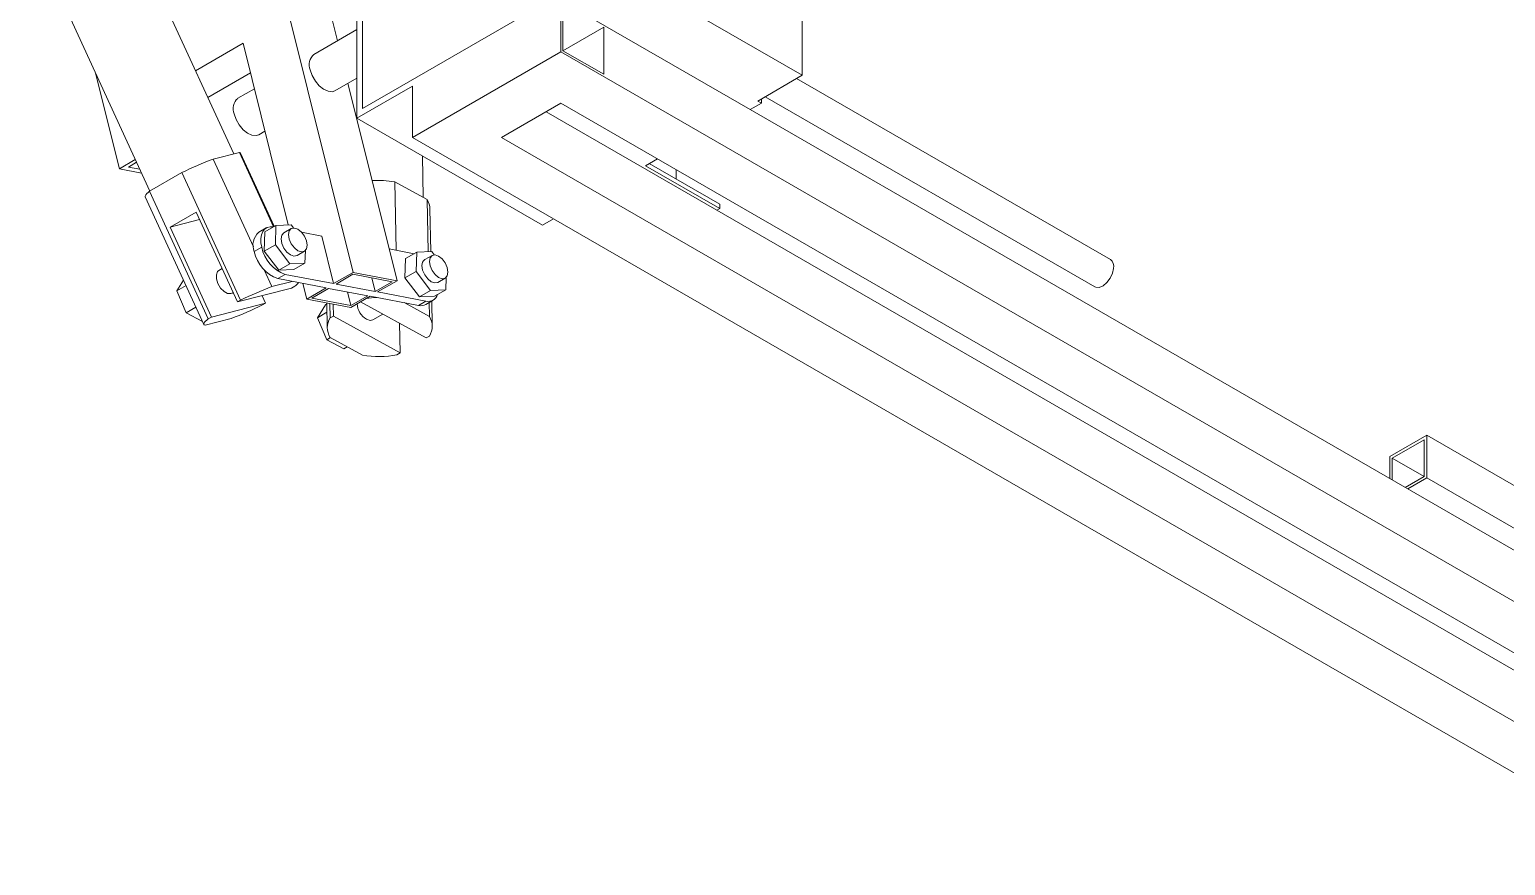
# Model space of a CAD drawing. Header units: millimetres. Extents: x 0 to 1189, y 0 to 841.
# Drawn here: x 167.6 to 223.8, y 174.2 to 206.1 of the extents above; entities that cross this region are included whole.
import ezdxf

# ---------------------------------------------------------------- set-up
doc = ezdxf.new("R2010")
doc.units = ezdxf.units.MM

msp = doc.modelspace()

# ---------------------------------------------------------------- linework, layer by layer
at = {"color": 7, "linetype": 'Continuous', "lineweight": 15}
for p, q in [((176.074, 212.328), (179.92, 196.854)), ((177.754, 211.992), (179.323, 205.679)), ((175.37, 201.374), (170.771, 211.388)), ((180.063, 202.732), (180.063, 210.898)), ((180.275, 203.1), (180.275, 211.02)), ((167.591, 209.927), (172.173, 199.95)), ((197.034, 209.089), (197.034, 204.365)), ((189.75, 208.57), (180.275, 203.1)), ((197.034, 204.365), (189.963, 208.447)), ((187.841, 207.223), (187.841, 205.263)), ((195.054, 203.059), (187.841, 207.223)), ((187.912, 205.304), (187.912, 207.1)), ((180.063, 206.107), (178.426, 205.161)), ((189.468, 206.202), (187.912, 205.304)), ((189.468, 206.202), (189.468, 204.406)), ((173.916, 204.541), (175.728, 205.587)), ((175.728, 205.587), (177.449, 198.662)), ((189.468, 204.406), (187.912, 205.304)), ((182.184, 201.997), (187.841, 205.263)), ((235.925, 177.505), (187.841, 205.263)), ((170.11, 204.442), (171.015, 200.799)), ((174.383, 203.524), (176.007, 204.462)), ((179.226, 203.776), (180.063, 204.259)), ((197.034, 204.365), (195.337, 203.386)), ((208.775, 197.341), (196.821, 204.242)), ((176.159, 203.853), (175.527, 203.488)), ((179.725, 204.064), (181.596, 196.535)), ((182.184, 203.957), (180.063, 202.732)), ((182.184, 203.957), (182.184, 201.997)), ((185.579, 201.997), (187.841, 203.304)), ((234.227, 176.525), (187.841, 203.304)), ((195.054, 203.059), (195.478, 203.304)), ((235.925, 179.465), (195.054, 203.059)), ((195.337, 203.386), (195.478, 203.304)), ((195.478, 203.304), (195.478, 203.467)), ((195.621, 203.55), (208.176, 196.302)), ((187.134, 198.65), (180.063, 202.732)), ((193.781, 199.222), (187.276, 202.977)), ((176.326, 202.102), (176.56, 202.237)), ((230.268, 174.24), (182.184, 201.997)), ((231.965, 175.219), (185.579, 201.997)), ((175.588, 201.429), (174.588, 201.173)), ((175.588, 201.429), (176.89, 198.593)), ((176.916, 198.608), (175.633, 201.401)), ((171.622, 201.15), (171.015, 200.799)), ((171.015, 200.799), (171.856, 200.639)), ((171.669, 201.048), (171.36, 200.869)), ((171.36, 200.869), (171.788, 200.788)), ((174.588, 201.173), (176.123, 197.83)), ((182.59, 199.706), (182.559, 201.292)), ((191.518, 201.181), (191.059, 200.916)), ((193.888, 199.283), (191.059, 200.916)), ((193.888, 199.447), (191.201, 200.998)), ((192.225, 200.773), (192.225, 200.406)), ((173.4, 200.658), (172.167, 199.946)), ((173.4, 200.658), (175.634, 195.793)), ((181.505, 200.304), (181.557, 197.695)), ((182.738, 199.625), (181.505, 200.304)), ((171.998, 199.732), (174.232, 194.866)), ((172.167, 199.946), (174.401, 195.081)), ((173.94, 199.146), (172.95, 198.575)), ((175.513, 195.723), (173.94, 199.146)), ((182.738, 199.625), (182.777, 197.64)), ((182.88, 197.644), (182.848, 199.269)), ((193.888, 199.283), (193.781, 199.222)), ((231.965, 177.179), (193.781, 199.222)), ((193.888, 199.447), (193.888, 199.283)), ((174.071, 198.862), (172.95, 198.575)), ((172.95, 198.575), (174.523, 195.151)), ((176.609, 198.546), (176.326, 198.383)), ((176.555, 198.4), (176.979, 198.645)), ((176.979, 198.645), (176.957, 197.904)), ((177.556, 198.666), (176.979, 198.645)), ((177.649, 198.545), (177.556, 198.666)), ((187.558, 198.895), (187.134, 198.65)), ((176.555, 198.4), (176.532, 197.659)), ((177.566, 198.522), (177.283, 198.358)), ((178.728, 198.233), (177.959, 198.38)), ((179.177, 196.426), (178.728, 198.233)), ((176.156, 197.645), (176.438, 197.808)), ((176.532, 197.659), (176.957, 197.904)), ((176.532, 197.659), (177.086, 196.939)), ((176.957, 197.904), (177.511, 197.184)), ((177.783, 197.492), (178.066, 197.656)), ((178.087, 197.206), (178.102, 197.683)), ((182.241, 197.565), (181.295, 197.745)), ((181.918, 197.379), (182.343, 197.624)), ((182.343, 197.624), (182.32, 196.883)), ((182.919, 197.645), (182.343, 197.624)), ((182.93, 197.501), (182.647, 197.338)), ((183.013, 197.524), (182.919, 197.645)), ((174.927, 196.998), (174.808, 196.93)), ((176.529, 196.948), (176.823, 196.308)), ((177.086, 196.939), (177.511, 197.184)), ((177.086, 196.939), (177.663, 196.961)), ((177.511, 197.184), (178.087, 197.206)), ((177.663, 196.961), (178.087, 197.206)), ((179.177, 196.426), (179.92, 196.854)), ((179.92, 196.854), (181.596, 196.535)), ((181.918, 197.379), (181.896, 196.638)), ((181.896, 196.638), (182.32, 196.883)), ((182.32, 196.883), (182.874, 196.164)), ((173.204, 196.145), (173.455, 196.56)), ((173.204, 196.145), (173.553, 196.346)), ((177.604, 196.508), (176.823, 196.308)), ((177.334, 196.776), (177.051, 196.613)), ((178.895, 196.262), (177.051, 196.613)), ((179.177, 196.426), (177.334, 196.776)), ((177.698, 196.321), (177.577, 196.251)), ((178.003, 196.432), (178.152, 195.834)), ((179.271, 196.408), (179.915, 196.779)), ((180.76, 196.124), (179.271, 196.408)), ((179.915, 196.779), (181.403, 196.496)), ((180.631, 196.643), (180.76, 196.124)), ((181.403, 196.496), (180.76, 196.124)), ((181.596, 196.535), (180.854, 196.107)), ((181.896, 196.638), (182.45, 195.919)), ((183.147, 196.471), (183.43, 196.635)), ((183.451, 196.185), (183.465, 196.662)), ((173.556, 195.306), (173.204, 196.145)), ((175.308, 196.064), (175.346, 196.085)), ((177.577, 196.251), (175.513, 195.723)), ((175.634, 195.793), (175.513, 195.723)), ((176.587, 195.68), (176.456, 195.964)), ((178.152, 195.834), (178.895, 196.262)), ((179.828, 195.515), (178.152, 195.834)), ((178.345, 195.873), (178.988, 196.244)), ((179.833, 195.59), (178.345, 195.873)), ((180.477, 195.961), (178.988, 196.244)), ((179.704, 196.108), (179.833, 195.59)), ((180.571, 195.943), (179.828, 195.515)), ((180.477, 195.961), (179.833, 195.59)), ((182.704, 194.356), (180.205, 195.732)), ((182.414, 195.592), (180.571, 195.943)), ((182.697, 195.756), (180.854, 196.107)), ((182.414, 195.592), (182.697, 195.756)), ((182.45, 195.919), (182.874, 196.164)), ((182.45, 195.919), (183.027, 195.94)), ((182.69, 195.63), (182.973, 195.794)), ((182.874, 196.164), (183.451, 196.185)), ((182.936, 194.81), (182.917, 195.762)), ((183.027, 195.94), (183.451, 196.185)), ((173.556, 195.306), (173.931, 195.523)), ((174.181, 194.978), (173.556, 195.306)), ((174.523, 195.151), (174.401, 195.081)), ((176.587, 195.68), (174.523, 195.151)), ((176.587, 195.68), (176.465, 195.609)), ((178.567, 195.124), (178.868, 195.62)), ((178.567, 195.124), (178.925, 195.331)), ((178.868, 195.62), (178.919, 195.65)), ((178.918, 195.688), (178.937, 194.731)), ((179.037, 195.665), (179.048, 195.116)), ((179.169, 195.186), (179.048, 195.116)), ((179.16, 195.642), (179.169, 195.186)), ((181.714, 193.784), (179.169, 195.186)), ((180.672, 195.043), (181.055, 195.264)), ((182.826, 195.166), (181.86, 195.698)), ((182.815, 195.703), (182.826, 195.166)), ((175.277, 195.094), (174.277, 194.838)), ((178.919, 194.285), (178.567, 195.124)), ((181.714, 193.784), (181.692, 194.913)), ((178.919, 194.285), (179.062, 194.368)), ((179.572, 193.943), (178.919, 194.285)), ((180.28, 193.696), (179.047, 194.375)), ((182.825, 194.426), (182.704, 194.356)), ((179.572, 193.943), (179.699, 194.016)), ((181.714, 193.784), (181.592, 193.714)), ((219.418, 189.829), (220.832, 190.646)), ((219.517, 189.772), (220.733, 190.474)), ((220.733, 190.474), (220.733, 189.07)), ((220.832, 190.646), (220.832, 189.013)), ((240.242, 179.441), (220.832, 190.646)), ((219.418, 188.994), (219.418, 189.829)), ((219.517, 188.937), (219.517, 189.772)), ((220.733, 189.07), (219.517, 189.772)), ((220.733, 189.07), (220.01, 188.652)), ((220.832, 189.013), (220.109, 188.595)), ((230.024, 183.706), (220.832, 189.013))]:
    msp.add_line(p, q, dxfattribs=at)
at = {"color": 7, "linetype": 'Continuous', "lineweight": 15, "flags": 128}
for points in [[(179.226, 203.776), (179.12, 203.741), (178.965, 203.755), (178.797, 203.833), (178.632, 203.967), (178.484, 204.145), (178.366, 204.353), (178.289, 204.571)], [(176.326, 202.102), (176.221, 202.067), (176.066, 202.081), (175.898, 202.159), (175.733, 202.293), (175.585, 202.472), (175.467, 202.679), (175.39, 202.897)], [(171.998, 199.732), (171.995, 199.753), (172.004, 199.782), (172.027, 199.815), (172.061, 199.854), (172.108, 199.898), (172.167, 199.946)], [(176.884, 198.584), (176.758, 198.592), (176.645, 198.564), (176.55, 198.503), (176.476, 198.41), (176.427, 198.289), (176.404, 198.144), (176.408, 197.982), (176.438, 197.808)], [(178.17, 197.884), (178.143, 198.056), (178.066, 198.233), (177.951, 198.388), (177.816, 198.497), (177.681, 198.544), (177.566, 198.522), (177.489, 198.433), (177.462, 198.293), (177.489, 198.121), (177.566, 197.944), (177.681, 197.789), (177.816, 197.68), (177.951, 197.633), (178.066, 197.656), (178.143, 197.744), (178.17, 197.884)], [(177.283, 198.358), (177.283, 198.358), (177.207, 198.27), (177.18, 198.129)], [(177.18, 198.129), (177.207, 197.958), (177.283, 197.781), (177.398, 197.626), (177.533, 197.517), (177.668, 197.47), (177.783, 197.492)], [(183.533, 196.864), (183.506, 197.035), (183.43, 197.212), (183.315, 197.367), (183.18, 197.476), (183.044, 197.523), (182.93, 197.501), (182.853, 197.413), (182.826, 197.272), (182.853, 197.1), (182.93, 196.923), (183.044, 196.769), (183.18, 196.659), (183.315, 196.612), (183.43, 196.635), (183.506, 196.723), (183.533, 196.864)], [(175.308, 196.064), (175.265, 196.046), (175.14, 196.052), (175.002, 196.126), (174.873, 196.256), (174.772, 196.423), (174.714, 196.601), (174.709, 196.763), (174.757, 196.885), (174.808, 196.93)], [(182.543, 197.109), (182.57, 196.937), (182.647, 196.76), (182.762, 196.605), (182.897, 196.496), (183.032, 196.449), (183.147, 196.471)], [(208.176, 196.302), (208.221, 196.283), (208.352, 196.281), (208.498, 196.345), (208.642, 196.467), (208.765, 196.631), (208.854, 196.818), (208.897, 197.005)], [(174.277, 194.838), (174.249, 194.849), (174.233, 194.866), (174.229, 194.888), (174.239, 194.916), (174.261, 194.95), (174.296, 194.989), (174.343, 195.032), (174.401, 195.081)], [(180.672, 195.043), (180.565, 195.02), (180.43, 195.063)]]:
    msp.add_lwpolyline(points, dxfattribs=at)
at = {"color": 7, "linetype": 'Continuous', "lineweight": 15}
for centre, radius, start, end in [((178.756, 204.774), 0.509, 130.4523, 203.5455), ((175.857, 203.1), 0.509, 130.4523, 203.5455), ((175.586, 201.375), 0.0539, 28.5592, 87.3428), ((179.667, 187.827), 14.28, 110.8343, 116.0337), ((180.895, 196.899), 3.459, 79.8453, 94.1014), ((182.151, 199.247), 0.698, 1.7527, 32.7452), ((176.746, 197.897), 0.642, 130.8499, 203.1477), ((177.518, 197.922), 1.39, 191.5282, 250.3734), ((177.801, 198.086), 1.39, 191.5282, 250.3734), ((182.818, 197.122), 0.275, 128.4406, 182.8725), ((208.584, 197.082), 0.322, 346.173, 53.5385), ((181.902, 182.96), 14.282, 110.8344, 116.0333), ((177.271, 196.917), 0.733, 305.6822, 321.6441), ((180.978, 192.445), 3.453, 92.5682, 99.4082), ((182.783, 196.121), 0.375, 256.7283, 342.1886), ((170.198, 208.44), 14.28, 290.8343, 296.034), ((180.838, 195.718), 0.771, 184.759, 238.0892), ((182.503, 195.969), 0.387, 256.7727, 298.8978), ((182.256, 194.796), 0.679, 326.9649, 33.0087), ((179.617, 194.745), 0.679, 146.9649, 213.0087), ((180.891, 197.111), 3.468, 259.8555, 281.6717)]:
    msp.add_arc(centre, radius, start, end, dxfattribs=at)

doc.saveas('drawing.dxf')
